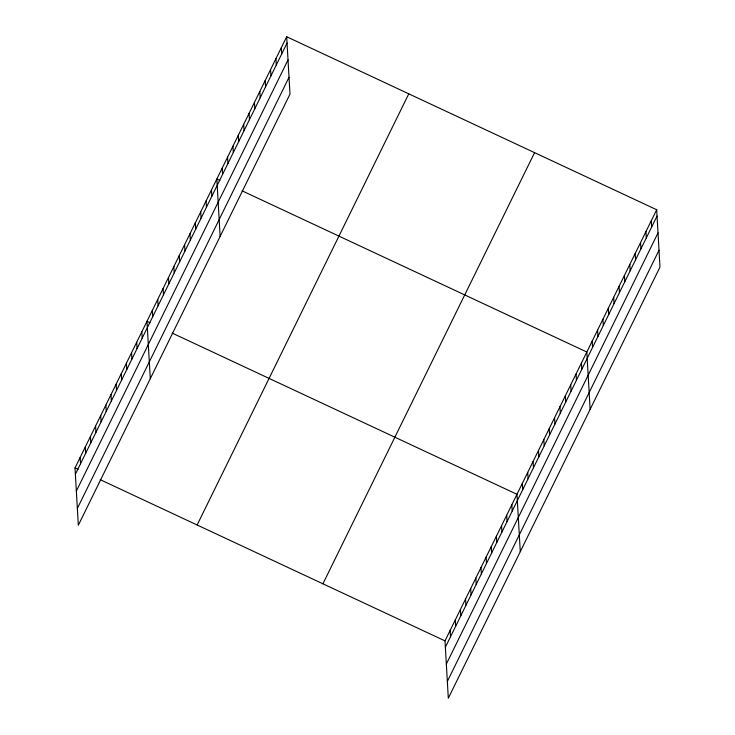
<?xml version="1.0" encoding="UTF-8"?>
<svg xmlns="http://www.w3.org/2000/svg" width="735" height="735" viewBox="0 0 735 735"><rect width="100%" height="100%" fill="white"/><g stroke="black" fill="none" stroke-linecap="round" stroke-linejoin="round"><path stroke-width="1.1" d="M286.687 36.75L289.994 94.117L78.323 525.259L75.016 467.901L286.687 36.75L656.677 209.741L659.984 267.099L448.313 698.25L445.006 640.883L656.677 209.741M75.383 474.222L287.045 43.08M76.357 491.063L288.019 59.921M77.359 508.418L289.02 77.267M197.118 524.983L408.779 93.841M322.913 583.801L534.575 152.65M445.373 647.213L657.035 216.072M446.347 664.054L658.009 232.912M447.349 681.409L659.01 250.258M219.866 180.442L216.834 179.028L220.142 236.394M242.063 190.824L586.824 352.019L590.132 409.377M150.013 322.72L146.982 321.305L150.289 378.672M172.21 333.102L516.971 494.297L520.279 551.663M75.016 467.901L78.048 469.316M100.245 479.689L445.006 640.883M651.302 220.684L651.66 227.014M645.927 231.626L646.295 237.956M640.553 242.578L640.92 248.899M635.178 253.52L635.545 259.85M629.803 264.462L630.171 270.792M624.438 275.404L624.796 281.735M619.063 286.347L619.43 292.677M613.688 297.298L614.056 303.619M608.314 308.241L608.681 314.571M602.939 319.183L603.306 325.513M597.573 330.125L597.932 336.455M592.199 341.077L592.557 347.398M581.449 362.961L581.817 369.292M576.075 373.904L576.442 380.234M570.7 384.855L571.067 391.176M565.334 395.798L565.693 402.128M559.96 406.74L560.327 413.07M554.585 417.682L554.953 424.012M549.21 428.634L549.578 434.955M543.836 439.576L544.203 445.906M538.47 450.518L538.828 456.848M533.096 461.461L533.454 467.791M527.721 472.412L528.088 478.733M522.346 483.354L522.714 489.685M511.836 504.77L512.203 511.091M506.691 515.235L507.058 521.565M501.555 525.709L501.922 532.039M496.41 536.183L496.777 542.504M491.274 546.647L491.642 552.977M486.129 557.121L486.496 563.451M480.993 567.595L481.361 573.916M475.848 578.059L476.216 584.389M470.712 588.533L471.08 594.863M465.567 599.007L465.935 605.337M460.432 609.471L460.799 615.801M455.287 619.945L455.654 626.275M450.151 630.419L450.518 636.749M281.312 47.692L281.68 54.022M275.937 58.635L276.305 64.965M270.563 69.586L270.93 75.907M265.188 80.528L265.555 86.859M259.822 91.471L260.181 97.801M254.448 102.413L254.806 108.743M249.073 113.365L249.441 119.686M243.698 124.307L244.066 130.637M238.324 135.249L238.691 141.579M232.958 146.191L233.317 152.522M227.584 157.143L227.942 163.464M222.209 168.085L222.576 174.416M211.459 189.97L211.827 196.3M206.085 200.921L206.452 207.242M200.719 211.864L201.078 218.194M195.345 222.806L195.712 229.136M189.97 233.748L190.337 240.079M184.595 244.7L184.963 251.021M179.221 255.642L179.588 261.972M173.855 266.584L174.213 272.915M168.48 277.527L168.839 283.857M163.106 288.478L163.473 294.799M157.731 299.421L158.099 305.751M152.356 310.363L152.724 316.693M141.846 331.779L142.213 338.109M136.701 342.253L137.068 348.574M131.565 352.717L131.932 359.048M126.42 363.191L126.787 369.521M121.284 373.665L121.652 379.986M116.139 384.129L116.507 390.46M111.003 394.603L111.371 400.933M105.858 405.077L106.226 411.398M100.723 415.541L101.09 421.872M95.578 426.015L95.945 432.345M90.442 436.489L90.809 442.81M85.297 446.954L85.664 453.284M80.161 457.427L80.528 463.757"/></g></svg>
